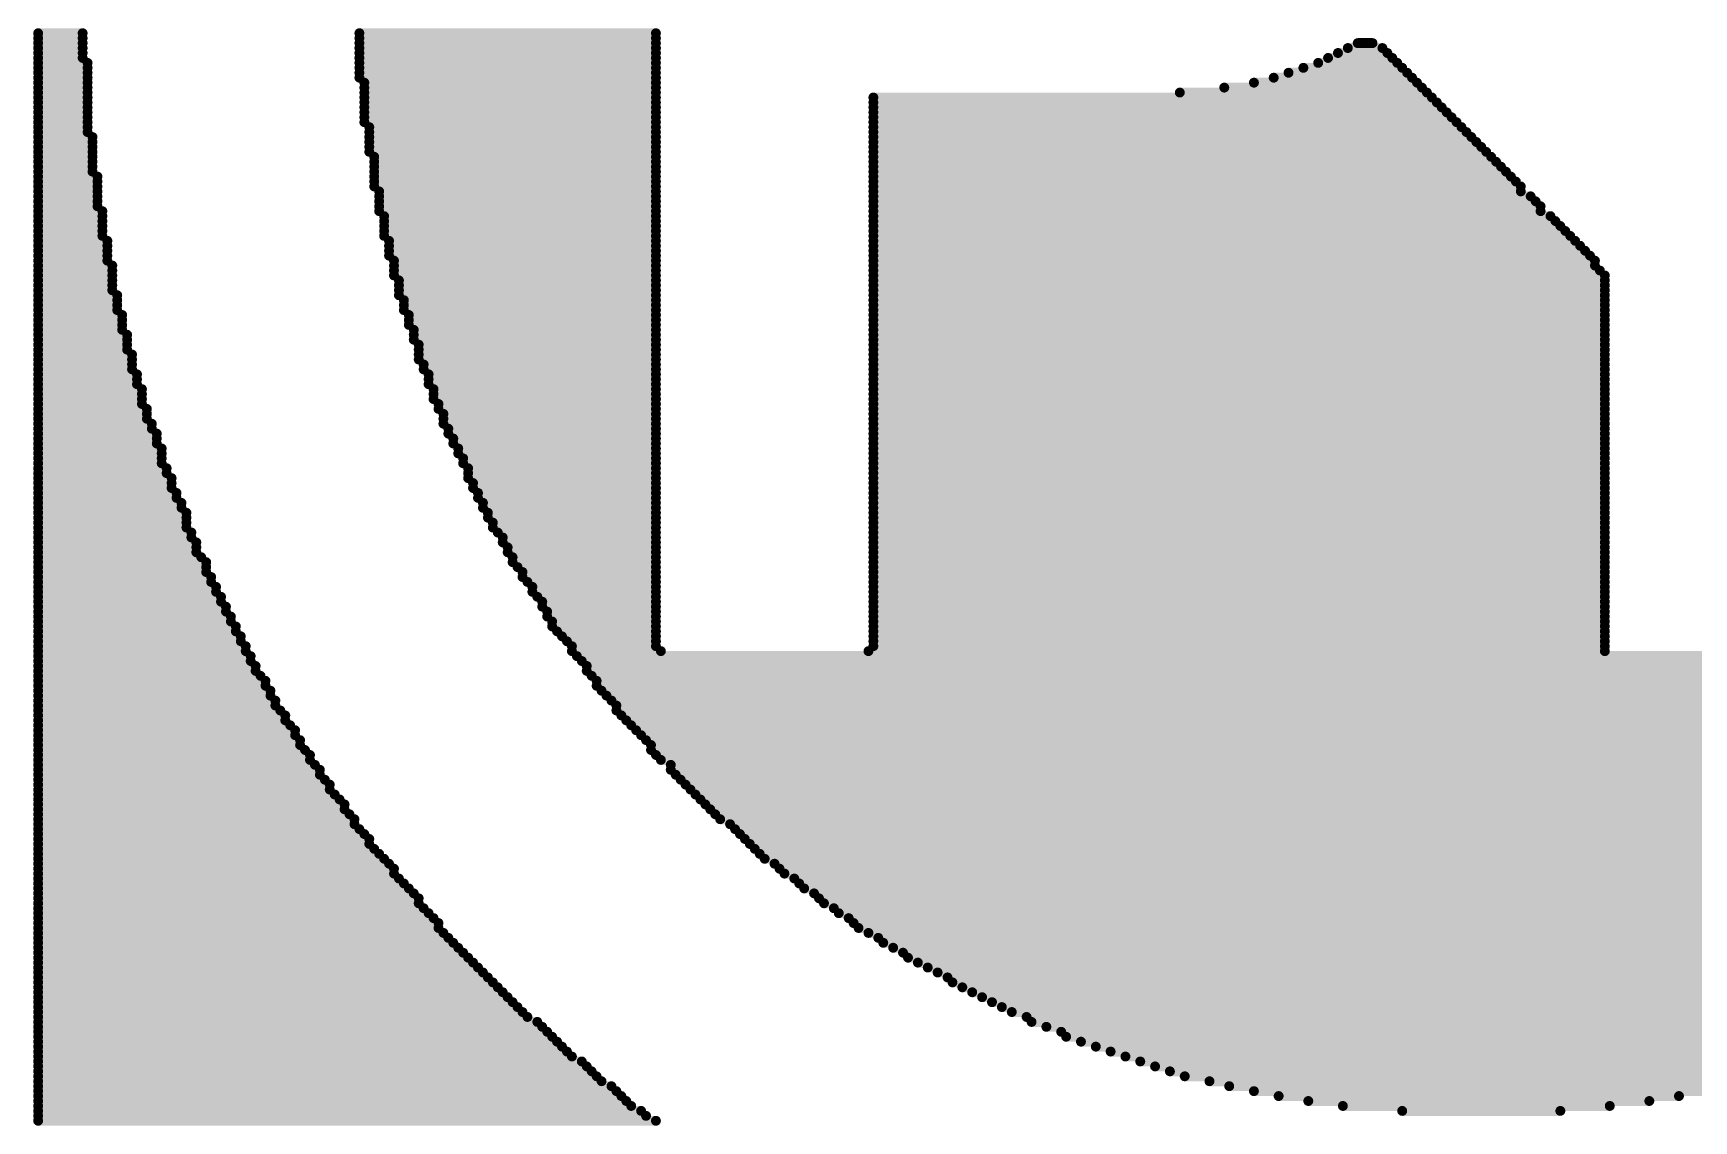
# Model space of a CAD drawing. Extents: x -14.2 to 19.9, y -5.2 to 16.9.
# Drawn here: x 3.4099 to 3.7056, y 14.4946 to 14.6882 of the extents above; entities that cross this region are included whole.
import ezdxf

# ---------------------------------------------------------------- set-up
doc = ezdxf.new("R2010")
doc.units = 0
doc.layers.get('0').update_dxf_attribs({"linetype": 'CONTINUOUS'})
doc.layers.add('FAB', color=2, linetype='CONTINUOUS')

# ---------------------------------------------------------------- blocks, each defined once
blk = doc.blocks.new('ROUND_175')
at = {"const_width": 0.00088}
blk.add_lwpolyline([(-0.00044, 0, 1), (0.00044, 0, 1)], format="xyb", close=True, dxfattribs=at)

msp = doc.modelspace()

# ---------------------------------------------------------------- linework, layer by layer
at = {"layer": 'FAB', "const_width": 0.00176}
for points in [[(3.41082, 14.68817), (3.41874, 14.68817)], [(3.41082, 14.68729), (3.41874, 14.68729)], [(3.41082, 14.68641), (3.41874, 14.68641)], [(3.46802, 14.68817), (3.52082, 14.68817)], [(3.46802, 14.68729), (3.52082, 14.68729)], [(3.46802, 14.68641), (3.52082, 14.68641)], [(3.64578, 14.68641), (3.64842, 14.68641)], [(3.41082, 14.68553), (3.41874, 14.68553)], [(3.41082, 14.68465), (3.41874, 14.68465)], [(3.41082, 14.68377), (3.41874, 14.68377)], [(3.41082, 14.68289), (3.41962, 14.68289)], [(3.46802, 14.68553), (3.52082, 14.68553)], [(3.46802, 14.68465), (3.52082, 14.68465)], [(3.46802, 14.68377), (3.52082, 14.68377)], [(3.46802, 14.68289), (3.52082, 14.68289)], [(3.63874, 14.68289), (3.65282, 14.68289)], [(3.6405, 14.68377), (3.65194, 14.68377)], [(3.64226, 14.68465), (3.65106, 14.68465)], [(3.64402, 14.68553), (3.65018, 14.68553)], [(3.41082, 14.68201), (3.41962, 14.68201)], [(3.41082, 14.68113), (3.41962, 14.68113)], [(3.41082, 14.68025), (3.41962, 14.68025)], [(3.46802, 14.68201), (3.52082, 14.68201)], [(3.46802, 14.68113), (3.52082, 14.68113)], [(3.46802, 14.68025), (3.52082, 14.68025)], [(3.63082, 14.68025), (3.65546, 14.68025)], [(3.63346, 14.68113), (3.65458, 14.68113)], [(3.6361, 14.68201), (3.6537, 14.68201)], [(3.41082, 14.67937), (3.41962, 14.67937)], [(3.41082, 14.67849), (3.41962, 14.67849)], [(3.41082, 14.67761), (3.41962, 14.67761)], [(3.41082, 14.67673), (3.41962, 14.67673)], [(3.4689, 14.67937), (3.52082, 14.67937)], [(3.4689, 14.67849), (3.52082, 14.67849)], [(3.4689, 14.67761), (3.52082, 14.67761)], [(3.4689, 14.67673), (3.52082, 14.67673)], [(3.55954, 14.67673), (3.65898, 14.67673)], [(3.6141, 14.67761), (3.6581, 14.67761)], [(3.62202, 14.67849), (3.65722, 14.67849)], [(3.6273, 14.67937), (3.65634, 14.67937)], [(3.41082, 14.67585), (3.41962, 14.67585)], [(3.41082, 14.67497), (3.41962, 14.67497)], [(3.41082, 14.67409), (3.41962, 14.67409)], [(3.4689, 14.67585), (3.52082, 14.67585)], [(3.4689, 14.67497), (3.52082, 14.67497)], [(3.4689, 14.67409), (3.52082, 14.67409)], [(3.55954, 14.67585), (3.65986, 14.67585)], [(3.55954, 14.67497), (3.66074, 14.67497)], [(3.55954, 14.67409), (3.66162, 14.67409)], [(3.41082, 14.67321), (3.41962, 14.67321)], [(3.41082, 14.67233), (3.41962, 14.67233)], [(3.41082, 14.67145), (3.41962, 14.67145)], [(3.4689, 14.67321), (3.52082, 14.67321)], [(3.4689, 14.67233), (3.52082, 14.67233)], [(3.46978, 14.67145), (3.52082, 14.67145)], [(3.55954, 14.67321), (3.6625, 14.67321)], [(3.55954, 14.67233), (3.66338, 14.67233)], [(3.55954, 14.67145), (3.66426, 14.67145)], [(3.41082, 14.67057), (3.41962, 14.67057)], [(3.41082, 14.66969), (3.4205, 14.66969)], [(3.41082, 14.66881), (3.4205, 14.66881)], [(3.41082, 14.66793), (3.4205, 14.66793)], [(3.46978, 14.67057), (3.52082, 14.67057)], [(3.46978, 14.66969), (3.52082, 14.66969)], [(3.46978, 14.66881), (3.52082, 14.66881)], [(3.46978, 14.66793), (3.52082, 14.66793)], [(3.55954, 14.67057), (3.66514, 14.67057)], [(3.55954, 14.66969), (3.66602, 14.66969)], [(3.55954, 14.66881), (3.6669, 14.66881)], [(3.55954, 14.66793), (3.66778, 14.66793)], [(3.41082, 14.66705), (3.4205, 14.66705)], [(3.41082, 14.66617), (3.4205, 14.66617)], [(3.41082, 14.66529), (3.4205, 14.66529)], [(3.46978, 14.66705), (3.52082, 14.66705)], [(3.47066, 14.66617), (3.52082, 14.66617)], [(3.47066, 14.66529), (3.52082, 14.66529)], [(3.55954, 14.66705), (3.66866, 14.66705)], [(3.55954, 14.66617), (3.66954, 14.66617)], [(3.55954, 14.66529), (3.67042, 14.66529)], [(3.41082, 14.66441), (3.4205, 14.66441)], [(3.41082, 14.66353), (3.4205, 14.66353)], [(3.41082, 14.66265), (3.42138, 14.66265)], [(3.47066, 14.66441), (3.52082, 14.66441)], [(3.47066, 14.66353), (3.52082, 14.66353)], [(3.47066, 14.66265), (3.52082, 14.66265)], [(3.55954, 14.66441), (3.6713, 14.66441)], [(3.55954, 14.66353), (3.67218, 14.66353)], [(3.55954, 14.66265), (3.67306, 14.66265)], [(3.41082, 14.66177), (3.42138, 14.66177)], [(3.41082, 14.66089), (3.42138, 14.66089)], [(3.41082, 14.66001), (3.42138, 14.66001)], [(3.41082, 14.65913), (3.42138, 14.65913)], [(3.47066, 14.66177), (3.52082, 14.66177)], [(3.47066, 14.66089), (3.52082, 14.66089)], [(3.47154, 14.66001), (3.52082, 14.66001)], [(3.47154, 14.65913), (3.52082, 14.65913)], [(3.55954, 14.66177), (3.67394, 14.66177)], [(3.55954, 14.66089), (3.67482, 14.66089)], [(3.55954, 14.66001), (3.67482, 14.66001)], [(3.55954, 14.65913), (3.67658, 14.65913)], [(3.41082, 14.65825), (3.42138, 14.65825)], [(3.41082, 14.65737), (3.42138, 14.65737)], [(3.41082, 14.65649), (3.42226, 14.65649)], [(3.47154, 14.65825), (3.52082, 14.65825)], [(3.47154, 14.65737), (3.52082, 14.65737)], [(3.47154, 14.65649), (3.52082, 14.65649)], [(3.55954, 14.65825), (3.67746, 14.65825)], [(3.55954, 14.65737), (3.67834, 14.65737)], [(3.55954, 14.65649), (3.67834, 14.65649)], [(3.41082, 14.65561), (3.42226, 14.65561)], [(3.41082, 14.65473), (3.42226, 14.65473)], [(3.41082, 14.65385), (3.42226, 14.65385)], [(3.47242, 14.65561), (3.52082, 14.65561)], [(3.47242, 14.65473), (3.52082, 14.65473)], [(3.47242, 14.65385), (3.52082, 14.65385)], [(3.55954, 14.65561), (3.6801, 14.65561)], [(3.55954, 14.65473), (3.68098, 14.65473)], [(3.55954, 14.65385), (3.68186, 14.65385)], [(3.41082, 14.65297), (3.42226, 14.65297)], [(3.41082, 14.65209), (3.42226, 14.65209)], [(3.41082, 14.65121), (3.42314, 14.65121)], [(3.41082, 14.65033), (3.42314, 14.65033)], [(3.47242, 14.65297), (3.52082, 14.65297)], [(3.47242, 14.65209), (3.52082, 14.65209)], [(3.4733, 14.65121), (3.52082, 14.65121)], [(3.4733, 14.65033), (3.52082, 14.65033)], [(3.55954, 14.65297), (3.68274, 14.65297)], [(3.55954, 14.65209), (3.68362, 14.65209)], [(3.55954, 14.65121), (3.6845, 14.65121)], [(3.55954, 14.65033), (3.68538, 14.65033)], [(3.41082, 14.64945), (3.42314, 14.64945)], [(3.41082, 14.64857), (3.42314, 14.64857)], [(3.41082, 14.64769), (3.42314, 14.64769)], [(3.4733, 14.64945), (3.52082, 14.64945)], [(3.4733, 14.64857), (3.52082, 14.64857)], [(3.47418, 14.64769), (3.52082, 14.64769)], [(3.55954, 14.64945), (3.68626, 14.64945)], [(3.55954, 14.64857), (3.68714, 14.64857)], [(3.55954, 14.64769), (3.68802, 14.64769)], [(3.41082, 14.64681), (3.42402, 14.64681)], [(3.41082, 14.64593), (3.42402, 14.64593)], [(3.41082, 14.64505), (3.42402, 14.64505)], [(3.41082, 14.64417), (3.42402, 14.64417)], [(3.47418, 14.64681), (3.52082, 14.64681)], [(3.47418, 14.64593), (3.52082, 14.64593)], [(3.47418, 14.64505), (3.52082, 14.64505)], [(3.47506, 14.64417), (3.52082, 14.64417)], [(3.55954, 14.64681), (3.68802, 14.64681)], [(3.55954, 14.64593), (3.6889, 14.64593)], [(3.55954, 14.64505), (3.68978, 14.64505)], [(3.55954, 14.64417), (3.68978, 14.64417)], [(3.41082, 14.64329), (3.42402, 14.64329)], [(3.41082, 14.64241), (3.42402, 14.64241)], [(3.41082, 14.64153), (3.4249, 14.64153)], [(3.47506, 14.64329), (3.52082, 14.64329)], [(3.47506, 14.64241), (3.52082, 14.64241)], [(3.47506, 14.64153), (3.52082, 14.64153)], [(3.55954, 14.64329), (3.68978, 14.64329)], [(3.55954, 14.64241), (3.68978, 14.64241)], [(3.55954, 14.64153), (3.68978, 14.64153)], [(3.41082, 14.64065), (3.4249, 14.64065)], [(3.41082, 14.63977), (3.4249, 14.63977)], [(3.41082, 14.63889), (3.4249, 14.63889)], [(3.47594, 14.64065), (3.52082, 14.64065)], [(3.47594, 14.63977), (3.52082, 14.63977)], [(3.47594, 14.63889), (3.52082, 14.63889)], [(3.55954, 14.64065), (3.68978, 14.64065)], [(3.55954, 14.63977), (3.68978, 14.63977)], [(3.55954, 14.63889), (3.68978, 14.63889)], [(3.41082, 14.63801), (3.42578, 14.63801)], [(3.41082, 14.63713), (3.42578, 14.63713)], [(3.41082, 14.63625), (3.42578, 14.63625)], [(3.41082, 14.63537), (3.42578, 14.63537)], [(3.47682, 14.63801), (3.52082, 14.63801)], [(3.47682, 14.63713), (3.52082, 14.63713)], [(3.47682, 14.63625), (3.52082, 14.63625)], [(3.4777, 14.63537), (3.52082, 14.63537)], [(3.55954, 14.63801), (3.68978, 14.63801)], [(3.55954, 14.63713), (3.68978, 14.63713)], [(3.55954, 14.63625), (3.68978, 14.63625)], [(3.55954, 14.63537), (3.68978, 14.63537)], [(3.41082, 14.63449), (3.42666, 14.63449)], [(3.41082, 14.63361), (3.42666, 14.63361)], [(3.41082, 14.63273), (3.42666, 14.63273)], [(3.4777, 14.63449), (3.52082, 14.63449)], [(3.4777, 14.63361), (3.52082, 14.63361)], [(3.47858, 14.63273), (3.52082, 14.63273)], [(3.55954, 14.63449), (3.68978, 14.63449)], [(3.55954, 14.63361), (3.68978, 14.63361)], [(3.55954, 14.63273), (3.68978, 14.63273)], [(3.41082, 14.63185), (3.42666, 14.63185)], [(3.41082, 14.63097), (3.42754, 14.63097)], [(3.41082, 14.63009), (3.42754, 14.63009)], [(3.47858, 14.63185), (3.52082, 14.63185)], [(3.47858, 14.63097), (3.52082, 14.63097)], [(3.47858, 14.63009), (3.52082, 14.63009)], [(3.55954, 14.63185), (3.68978, 14.63185)], [(3.55954, 14.63097), (3.68978, 14.63097)], [(3.55954, 14.63009), (3.68978, 14.63009)], [(3.41082, 14.62921), (3.42754, 14.62921)], [(3.41082, 14.62833), (3.42754, 14.62833)], [(3.41082, 14.62745), (3.42842, 14.62745)], [(3.41082, 14.62657), (3.42842, 14.62657)], [(3.47946, 14.62921), (3.52082, 14.62921)], [(3.47946, 14.62833), (3.52082, 14.62833)], [(3.48034, 14.62745), (3.52082, 14.62745)], [(3.48034, 14.62657), (3.52082, 14.62657)], [(3.55954, 14.62921), (3.68978, 14.62921)], [(3.55954, 14.62833), (3.68978, 14.62833)], [(3.55954, 14.62745), (3.68978, 14.62745)], [(3.55954, 14.62657), (3.68978, 14.62657)], [(3.41082, 14.62569), (3.42842, 14.62569)], [(3.41082, 14.62481), (3.4293, 14.62481)], [(3.41082, 14.62393), (3.4293, 14.62393)], [(3.48034, 14.62569), (3.52082, 14.62569)], [(3.48122, 14.62481), (3.52082, 14.62481)], [(3.48122, 14.62393), (3.52082, 14.62393)], [(3.55954, 14.62569), (3.68978, 14.62569)], [(3.55954, 14.62481), (3.68978, 14.62481)], [(3.55954, 14.62393), (3.68978, 14.62393)], [(3.41082, 14.62305), (3.4293, 14.62305)], [(3.41082, 14.62217), (3.4293, 14.62217)], [(3.41082, 14.62129), (3.43018, 14.62129)], [(3.48122, 14.62305), (3.52082, 14.62305)], [(3.4821, 14.62217), (3.52082, 14.62217)], [(3.4821, 14.62129), (3.52082, 14.62129)], [(3.55954, 14.62305), (3.68978, 14.62305)], [(3.55954, 14.62217), (3.68978, 14.62217)], [(3.55954, 14.62129), (3.68978, 14.62129)], [(3.41082, 14.62041), (3.43018, 14.62041)], [(3.41082, 14.61953), (3.43018, 14.61953)], [(3.41082, 14.61865), (3.43106, 14.61865)], [(3.41082, 14.61777), (3.43106, 14.61777)], [(3.48298, 14.62041), (3.52082, 14.62041)], [(3.48298, 14.61953), (3.52082, 14.61953)], [(3.48298, 14.61865), (3.52082, 14.61865)], [(3.48386, 14.61777), (3.52082, 14.61777)], [(3.55954, 14.62041), (3.68978, 14.62041)], [(3.55954, 14.61953), (3.68978, 14.61953)], [(3.55954, 14.61865), (3.68978, 14.61865)], [(3.55954, 14.61777), (3.68978, 14.61777)], [(3.41082, 14.61689), (3.43194, 14.61689)], [(3.41082, 14.61601), (3.43194, 14.61601)], [(3.41082, 14.61513), (3.43194, 14.61513)], [(3.48386, 14.61689), (3.52082, 14.61689)], [(3.48474, 14.61601), (3.52082, 14.61601)], [(3.48474, 14.61513), (3.52082, 14.61513)], [(3.55954, 14.61689), (3.68978, 14.61689)], [(3.55954, 14.61601), (3.68978, 14.61601)], [(3.55954, 14.61513), (3.68978, 14.61513)], [(3.41082, 14.61425), (3.43282, 14.61425)], [(3.41082, 14.61337), (3.43282, 14.61337)], [(3.41082, 14.61249), (3.43282, 14.61249)], [(3.48562, 14.61425), (3.52082, 14.61425)], [(3.48562, 14.61337), (3.52082, 14.61337)], [(3.4865, 14.61249), (3.52082, 14.61249)], [(3.55954, 14.61425), (3.68978, 14.61425)], [(3.55954, 14.61337), (3.68978, 14.61337)], [(3.55954, 14.61249), (3.68978, 14.61249)], [(3.41082, 14.61161), (3.43282, 14.61161)], [(3.41082, 14.61073), (3.4337, 14.61073)], [(3.41082, 14.60985), (3.4337, 14.60985)], [(3.41082, 14.60897), (3.43458, 14.60897)], [(3.4865, 14.61161), (3.52082, 14.61161)], [(3.48738, 14.61073), (3.52082, 14.61073)], [(3.48738, 14.60985), (3.52082, 14.60985)], [(3.48738, 14.60897), (3.52082, 14.60897)], [(3.55954, 14.61161), (3.68978, 14.61161)], [(3.55954, 14.61073), (3.68978, 14.61073)], [(3.55954, 14.60985), (3.68978, 14.60985)], [(3.55954, 14.60897), (3.68978, 14.60897)], [(3.41082, 14.60809), (3.43458, 14.60809)], [(3.41082, 14.60721), (3.43458, 14.60721)], [(3.41082, 14.60633), (3.43546, 14.60633)], [(3.48826, 14.60809), (3.52082, 14.60809)], [(3.48826, 14.60721), (3.52082, 14.60721)], [(3.48914, 14.60633), (3.52082, 14.60633)], [(3.55954, 14.60809), (3.68978, 14.60809)], [(3.55954, 14.60721), (3.68978, 14.60721)], [(3.55954, 14.60633), (3.68978, 14.60633)], [(3.41082, 14.60545), (3.43546, 14.60545)], [(3.41082, 14.60457), (3.43634, 14.60457)], [(3.41082, 14.60369), (3.43634, 14.60369)], [(3.41082, 14.60281), (3.43722, 14.60281)], [(3.48914, 14.60545), (3.52082, 14.60545)], [(3.49002, 14.60457), (3.52082, 14.60457)], [(3.49002, 14.60369), (3.52082, 14.60369)], [(3.4909, 14.60281), (3.52082, 14.60281)], [(3.55954, 14.60545), (3.68978, 14.60545)], [(3.55954, 14.60457), (3.68978, 14.60457)], [(3.55954, 14.60369), (3.68978, 14.60369)], [(3.55954, 14.60281), (3.68978, 14.60281)], [(3.41082, 14.60193), (3.43722, 14.60193)], [(3.41082, 14.60105), (3.43722, 14.60105)], [(3.41082, 14.60017), (3.43722, 14.60017)], [(3.4909, 14.60193), (3.52082, 14.60193)], [(3.49178, 14.60105), (3.52082, 14.60105)], [(3.49178, 14.60017), (3.52082, 14.60017)], [(3.55954, 14.60193), (3.68978, 14.60193)], [(3.55954, 14.60105), (3.68978, 14.60105)], [(3.55954, 14.60017), (3.68978, 14.60017)], [(3.41082, 14.59929), (3.4381, 14.59929)], [(3.41082, 14.59841), (3.4381, 14.59841)], [(3.41082, 14.59753), (3.43898, 14.59753)], [(3.49266, 14.59929), (3.52082, 14.59929)], [(3.49354, 14.59841), (3.52082, 14.59841)], [(3.49354, 14.59753), (3.52082, 14.59753)], [(3.55954, 14.59929), (3.68978, 14.59929)], [(3.55954, 14.59841), (3.68978, 14.59841)], [(3.55954, 14.59753), (3.68978, 14.59753)], [(3.41082, 14.59665), (3.43898, 14.59665)], [(3.41082, 14.59577), (3.43898, 14.59577)], [(3.41082, 14.59489), (3.43986, 14.59489)], [(3.41082, 14.59401), (3.44074, 14.59401)], [(3.49442, 14.59665), (3.52082, 14.59665)], [(3.49442, 14.59577), (3.52082, 14.59577)], [(3.4953, 14.59489), (3.52082, 14.59489)], [(3.4953, 14.59401), (3.52082, 14.59401)], [(3.55954, 14.59665), (3.68978, 14.59665)], [(3.55954, 14.59577), (3.68978, 14.59577)], [(3.55954, 14.59489), (3.68978, 14.59489)], [(3.55954, 14.59401), (3.68978, 14.59401)], [(3.41082, 14.59313), (3.44074, 14.59313)], [(3.41082, 14.59225), (3.44074, 14.59225)], [(3.41082, 14.59137), (3.44162, 14.59137)], [(3.49618, 14.59313), (3.52082, 14.59313)], [(3.49706, 14.59225), (3.52082, 14.59225)], [(3.49706, 14.59137), (3.52082, 14.59137)], [(3.55954, 14.59313), (3.68978, 14.59313)], [(3.55954, 14.59225), (3.68978, 14.59225)], [(3.55954, 14.59137), (3.68978, 14.59137)], [(3.41082, 14.59049), (3.44162, 14.59049)], [(3.41082, 14.58961), (3.4425, 14.58961)], [(3.41082, 14.58873), (3.4425, 14.58873)], [(3.49794, 14.59049), (3.52082, 14.59049)], [(3.49882, 14.58961), (3.52082, 14.58961)], [(3.49882, 14.58873), (3.52082, 14.58873)], [(3.55954, 14.59049), (3.68978, 14.59049)], [(3.55954, 14.58961), (3.68978, 14.58961)], [(3.55954, 14.58873), (3.68978, 14.58873)], [(3.41082, 14.58785), (3.44338, 14.58785)], [(3.41082, 14.58697), (3.44338, 14.58697)], [(3.41082, 14.58609), (3.44426, 14.58609)], [(3.41082, 14.58521), (3.44426, 14.58521)], [(3.4997, 14.58785), (3.52082, 14.58785)], [(3.50058, 14.58697), (3.52082, 14.58697)], [(3.50058, 14.58609), (3.52082, 14.58609)], [(3.50146, 14.58521), (3.52082, 14.58521)], [(3.55954, 14.58785), (3.68978, 14.58785)], [(3.55954, 14.58697), (3.68978, 14.58697)], [(3.55954, 14.58609), (3.68978, 14.58609)], [(3.55954, 14.58521), (3.68978, 14.58521)], [(3.41082, 14.58433), (3.44514, 14.58433)], [(3.41082, 14.58345), (3.44514, 14.58345)], [(3.41082, 14.58257), (3.44602, 14.58257)], [(3.50146, 14.58433), (3.52082, 14.58433)], [(3.50234, 14.58345), (3.52082, 14.58345)], [(3.50234, 14.58257), (3.52082, 14.58257)], [(3.55954, 14.58433), (3.68978, 14.58433)], [(3.55954, 14.58345), (3.68978, 14.58345)], [(3.55954, 14.58257), (3.68978, 14.58257)], [(3.41082, 14.58169), (3.44602, 14.58169)], [(3.41082, 14.58081), (3.4469, 14.58081)], [(3.41082, 14.57993), (3.4469, 14.57993)], [(3.50322, 14.58169), (3.52082, 14.58169)], [(3.5041, 14.58081), (3.52082, 14.58081)], [(3.50498, 14.57993), (3.52082, 14.57993)], [(3.55954, 14.58169), (3.68978, 14.58169)], [(3.55954, 14.58081), (3.68978, 14.58081)], [(3.55954, 14.57993), (3.68978, 14.57993)], [(3.41082, 14.57905), (3.44778, 14.57905)], [(3.41082, 14.57817), (3.44778, 14.57817)], [(3.41082, 14.57729), (3.44866, 14.57729)], [(3.41082, 14.57641), (3.44866, 14.57641)], [(3.50586, 14.57905), (3.52082, 14.57905)], [(3.50586, 14.57817), (3.5217, 14.57817)], [(3.50674, 14.57729), (3.74346, 14.57729)], [(3.50762, 14.57641), (3.7461, 14.57641)], [(3.55866, 14.57817), (3.68978, 14.57817)], [(3.55954, 14.57905), (3.68978, 14.57905)], [(3.41082, 14.57553), (3.44954, 14.57553)], [(3.41082, 14.57465), (3.44954, 14.57465)], [(3.41082, 14.57377), (3.45042, 14.57377)], [(3.5085, 14.57553), (3.74874, 14.57553)], [(3.5085, 14.57465), (3.75138, 14.57465)], [(3.50938, 14.57377), (3.75578, 14.57377)], [(3.41082, 14.57289), (3.4513, 14.57289)], [(3.41082, 14.57201), (3.4513, 14.57201)], [(3.41082, 14.57113), (3.45218, 14.57113)], [(3.41082, 14.57025), (3.45218, 14.57025)], [(3.51026, 14.57289), (3.76018, 14.57289)], [(3.51026, 14.57201), (3.7637, 14.57201)], [(3.51114, 14.57113), (3.76458, 14.57113)], [(3.51202, 14.57025), (3.76546, 14.57025)], [(3.41082, 14.56937), (3.45306, 14.56937)], [(3.41082, 14.56849), (3.45306, 14.56849)], [(3.41082, 14.56761), (3.45394, 14.56761)], [(3.5129, 14.56937), (3.76634, 14.56937)], [(3.51378, 14.56849), (3.76722, 14.56849)], [(3.51378, 14.56761), (3.7681, 14.56761)], [(3.41082, 14.56673), (3.45482, 14.56673)], [(3.41082, 14.56585), (3.45482, 14.56585)], [(3.41082, 14.56497), (3.4557, 14.56497)], [(3.51466, 14.56673), (3.76898, 14.56673)], [(3.51554, 14.56585), (3.76986, 14.56585)], [(3.51642, 14.56497), (3.76986, 14.56497)], [(3.41082, 14.56409), (3.45658, 14.56409)], [(3.41082, 14.56321), (3.45658, 14.56321)], [(3.41082, 14.56233), (3.45746, 14.56233)], [(3.41082, 14.56145), (3.45746, 14.56145)], [(3.5173, 14.56409), (3.77074, 14.56409)], [(3.51818, 14.56321), (3.7725, 14.56321)], [(3.51906, 14.56233), (3.77338, 14.56233)], [(3.51994, 14.56145), (3.77426, 14.56145)], [(3.41082, 14.56057), (3.45834, 14.56057)], [(3.41082, 14.55969), (3.45922, 14.55969)], [(3.41082, 14.55881), (3.45922, 14.55881)], [(3.51994, 14.56057), (3.77514, 14.56057)], [(3.52082, 14.55969), (3.77602, 14.55969)], [(3.5217, 14.55881), (3.7769, 14.55881)], [(3.41082, 14.55793), (3.4601, 14.55793)], [(3.41082, 14.55705), (3.46098, 14.55705)], [(3.41082, 14.55617), (3.46098, 14.55617)], [(3.52346, 14.55793), (3.77778, 14.55793)], [(3.52346, 14.55705), (3.77866, 14.55705)], [(3.52434, 14.55617), (3.77954, 14.55617)], [(3.41082, 14.55529), (3.46186, 14.55529)], [(3.41082, 14.55441), (3.46274, 14.55441)], [(3.41082, 14.55353), (3.46274, 14.55353)], [(3.41082, 14.55265), (3.46362, 14.55265)], [(3.52522, 14.55529), (3.78042, 14.55529)], [(3.5261, 14.55441), (3.7813, 14.55441)], [(3.52698, 14.55353), (3.78218, 14.55353)], [(3.52786, 14.55265), (3.78306, 14.55265)], [(3.41082, 14.55177), (3.4645, 14.55177)], [(3.41082, 14.55089), (3.46538, 14.55089)], [(3.41082, 14.55001), (3.46538, 14.55001)], [(3.52874, 14.55177), (3.78394, 14.55177)], [(3.52962, 14.55089), (3.78482, 14.55089)], [(3.5305, 14.55001), (3.7857, 14.55001)], [(3.41082, 14.54913), (3.46626, 14.54913)], [(3.41082, 14.54825), (3.46714, 14.54825)], [(3.41082, 14.54737), (3.46714, 14.54737)], [(3.53138, 14.54913), (3.78658, 14.54913)], [(3.53226, 14.54825), (3.78746, 14.54825)], [(3.53402, 14.54737), (3.78834, 14.54737)], [(3.41082, 14.54649), (3.46802, 14.54649)], [(3.41082, 14.54561), (3.4689, 14.54561)], [(3.41082, 14.54473), (3.46978, 14.54473)], [(3.41082, 14.54385), (3.46978, 14.54385)], [(3.5349, 14.54649), (3.78922, 14.54649)], [(3.53578, 14.54561), (3.7901, 14.54561)], [(3.53666, 14.54473), (3.79098, 14.54473)], [(3.53754, 14.54385), (3.79098, 14.54385)], [(3.41082, 14.54297), (3.47066, 14.54297)], [(3.41082, 14.54209), (3.47154, 14.54209)], [(3.41082, 14.54121), (3.47242, 14.54121)], [(3.53842, 14.54297), (3.79274, 14.54297)], [(3.5393, 14.54209), (3.79362, 14.54209)], [(3.54018, 14.54121), (3.79362, 14.54121)], [(3.41082, 14.54033), (3.4733, 14.54033)], [(3.41082, 14.53945), (3.47418, 14.53945)], [(3.41082, 14.53857), (3.47418, 14.53857)], [(3.54194, 14.54033), (3.79362, 14.54033)], [(3.54282, 14.53945), (3.79186, 14.53945)], [(3.5437, 14.53857), (3.79098, 14.53857)], [(3.41082, 14.53769), (3.47506, 14.53769)], [(3.41082, 14.53681), (3.47594, 14.53681)], [(3.41082, 14.53593), (3.47682, 14.53593)], [(3.41082, 14.53505), (3.4777, 14.53505)], [(3.54546, 14.53769), (3.7901, 14.53769)], [(3.54634, 14.53681), (3.78834, 14.53681)], [(3.54722, 14.53593), (3.78746, 14.53593)], [(3.54898, 14.53505), (3.78658, 14.53505)], [(3.41082, 14.53417), (3.47858, 14.53417)], [(3.41082, 14.53329), (3.47858, 14.53329)], [(3.41082, 14.53241), (3.47946, 14.53241)], [(3.54986, 14.53417), (3.7857, 14.53417)], [(3.55074, 14.53329), (3.78394, 14.53329)], [(3.5525, 14.53241), (3.78306, 14.53241)], [(3.41082, 14.53153), (3.48034, 14.53153)], [(3.41082, 14.53065), (3.48122, 14.53065)], [(3.41082, 14.52977), (3.4821, 14.52977)], [(3.41082, 14.52889), (3.4821, 14.52889)], [(3.55338, 14.53153), (3.7813, 14.53153)], [(3.55514, 14.53065), (3.78042, 14.53065)], [(3.55602, 14.52977), (3.77866, 14.52977)], [(3.5569, 14.52889), (3.77778, 14.52889)], [(3.41082, 14.52801), (3.48298, 14.52801)], [(3.41082, 14.52713), (3.48386, 14.52713)], [(3.41082, 14.52625), (3.48474, 14.52625)], [(3.55866, 14.52801), (3.77602, 14.52801)], [(3.56042, 14.52713), (3.77514, 14.52713)], [(3.5613, 14.52625), (3.77338, 14.52625)], [(3.41082, 14.52537), (3.48562, 14.52537)], [(3.41082, 14.52449), (3.4865, 14.52449)], [(3.41082, 14.52361), (3.48738, 14.52361)], [(3.56306, 14.52537), (3.7725, 14.52537)], [(3.56482, 14.52449), (3.77074, 14.52449)], [(3.5657, 14.52361), (3.76898, 14.52361)], [(3.41082, 14.52273), (3.48826, 14.52273)], [(3.41082, 14.52185), (3.48914, 14.52185)], [(3.41082, 14.52097), (3.49002, 14.52097)], [(3.41082, 14.52009), (3.4909, 14.52009)], [(3.56746, 14.52273), (3.76722, 14.52273)], [(3.56922, 14.52185), (3.76634, 14.52185)], [(3.57098, 14.52097), (3.76458, 14.52097)], [(3.57274, 14.52009), (3.76282, 14.52009)], [(3.41082, 14.51921), (3.49178, 14.51921)], [(3.41082, 14.51833), (3.49266, 14.51833)], [(3.41082, 14.51745), (3.49354, 14.51745)], [(3.57362, 14.51921), (3.76106, 14.51921)], [(3.57538, 14.51833), (3.7593, 14.51833)], [(3.57714, 14.51745), (3.75754, 14.51745)], [(3.41082, 14.51657), (3.49442, 14.51657)], [(3.41082, 14.51569), (3.4953, 14.51569)], [(3.41082, 14.51481), (3.49618, 14.51481)], [(3.5789, 14.51657), (3.75666, 14.51657)], [(3.58066, 14.51569), (3.75402, 14.51569)], [(3.58242, 14.51481), (3.75226, 14.51481)], [(3.41082, 14.51393), (3.49706, 14.51393)], [(3.41082, 14.51305), (3.49794, 14.51305)], [(3.41082, 14.51217), (3.4997, 14.51217)], [(3.41082, 14.51129), (3.50058, 14.51129)], [(3.58418, 14.51393), (3.7505, 14.51393)], [(3.58682, 14.51305), (3.74874, 14.51305)], [(3.5877, 14.51217), (3.74698, 14.51217)], [(3.59034, 14.51129), (3.74434, 14.51129)], [(3.41082, 14.51041), (3.50146, 14.51041)], [(3.41082, 14.50953), (3.50234, 14.50953)], [(3.41082, 14.50865), (3.50322, 14.50865)], [(3.59298, 14.51041), (3.74258, 14.51041)], [(3.59386, 14.50953), (3.74082, 14.50953)], [(3.5965, 14.50865), (3.73818, 14.50865)], [(3.41082, 14.50777), (3.5041, 14.50777)], [(3.41082, 14.50689), (3.50498, 14.50689)], [(3.41082, 14.50601), (3.50586, 14.50601)], [(3.59914, 14.50777), (3.73642, 14.50777)], [(3.60178, 14.50689), (3.73378, 14.50689)], [(3.60442, 14.50601), (3.73114, 14.50601)], [(3.41082, 14.50513), (3.50762, 14.50513)], [(3.41082, 14.50425), (3.5085, 14.50425)], [(3.41082, 14.50337), (3.50938, 14.50337)], [(3.41082, 14.50249), (3.51026, 14.50249)], [(3.60706, 14.50513), (3.7285, 14.50513)], [(3.6097, 14.50425), (3.72586, 14.50425)], [(3.61234, 14.50337), (3.72234, 14.50337)], [(3.61498, 14.50249), (3.7197, 14.50249)], [(3.41082, 14.50161), (3.51114, 14.50161)], [(3.41082, 14.50073), (3.5129, 14.50073)], [(3.41082, 14.49985), (3.51378, 14.49985)], [(3.61938, 14.50161), (3.71618, 14.50161)], [(3.6229, 14.50073), (3.71178, 14.50073)], [(3.6273, 14.49985), (3.70914, 14.49985)], [(3.41082, 14.49897), (3.51466, 14.49897)], [(3.41082, 14.49809), (3.51554, 14.49809)], [(3.41082, 14.49721), (3.51642, 14.49721)], [(3.41082, 14.49633), (3.51818, 14.49633)], [(3.6317, 14.49897), (3.70298, 14.49897)], [(3.63698, 14.49809), (3.6977, 14.49809)], [(3.64314, 14.49721), (3.69066, 14.49721)], [(3.6537, 14.49633), (3.68186, 14.49633)], [(3.41082, 14.49545), (3.51906, 14.49545)], [(3.41082, 14.49457), (3.52082, 14.49457)]]:
    msp.add_lwpolyline(points, dxfattribs=at)

# ---------------------------------------------------------------- block references
at = {"layer": 'FAB'}
for p in [(3.41082, 14.68817), (3.41082, 14.68729), (3.41082, 14.68641), (3.41874, 14.68817), (3.41874, 14.68729), (3.41874, 14.68641), (3.46802, 14.68817), (3.46802, 14.68729), (3.46802, 14.68641), (3.52082, 14.68817), (3.52082, 14.68729), (3.52082, 14.68641), (3.64578, 14.68641), (3.64842, 14.68641), (3.41082, 14.68553), (3.41082, 14.68465), (3.41082, 14.68377), (3.41082, 14.68289), (3.41874, 14.68553), (3.41874, 14.68465), (3.41874, 14.68377), (3.41962, 14.68289), (3.46802, 14.68553), (3.46802, 14.68465), (3.46802, 14.68377), (3.46802, 14.68289), (3.52082, 14.68553), (3.52082, 14.68465), (3.52082, 14.68377), (3.52082, 14.68289), (3.63874, 14.68289), (3.6405, 14.68377), (3.64226, 14.68465), (3.64402, 14.68553), (3.65018, 14.68553), (3.65106, 14.68465), (3.65194, 14.68377), (3.65282, 14.68289), (3.41082, 14.68201), (3.41082, 14.68113), (3.41082, 14.68025), (3.41962, 14.68201), (3.41962, 14.68113), (3.41962, 14.68025), (3.46802, 14.68201), (3.46802, 14.68113), (3.46802, 14.68025), (3.52082, 14.68201), (3.52082, 14.68113), (3.52082, 14.68025), (3.63082, 14.68025), (3.63346, 14.68113), (3.6361, 14.68201), (3.6537, 14.68201), (3.65458, 14.68113), (3.65546, 14.68025), (3.41082, 14.67937), (3.41082, 14.67849), (3.41082, 14.67761), (3.41082, 14.67673), (3.41962, 14.67937), (3.41962, 14.67849), (3.41962, 14.67761), (3.41962, 14.67673), (3.4689, 14.67937), (3.4689, 14.67849), (3.4689, 14.67761), (3.4689, 14.67673), (3.52082, 14.67937), (3.52082, 14.67849), (3.52082, 14.67761), (3.52082, 14.67673), (3.55954, 14.67673), (3.6141, 14.67761), (3.62202, 14.67849), (3.6273, 14.67937), (3.65634, 14.67937), (3.65722, 14.67849), (3.6581, 14.67761), (3.65898, 14.67673), (3.41082, 14.67585), (3.41082, 14.67497), (3.41082, 14.67409), (3.41962, 14.67585), (3.41962, 14.67497), (3.41962, 14.67409), (3.4689, 14.67585), (3.4689, 14.67497), (3.4689, 14.67409), (3.52082, 14.67585), (3.52082, 14.67497), (3.52082, 14.67409), (3.55954, 14.67585), (3.55954, 14.67497), (3.55954, 14.67409), (3.65986, 14.67585), (3.66074, 14.67497), (3.66162, 14.67409), (3.41082, 14.67321), (3.41082, 14.67233), (3.41082, 14.67145), (3.41962, 14.67321), (3.41962, 14.67233), (3.41962, 14.67145), (3.4689, 14.67321), (3.4689, 14.67233), (3.46978, 14.67145), (3.52082, 14.67321), (3.52082, 14.67233), (3.52082, 14.67145), (3.55954, 14.67321), (3.55954, 14.67233), (3.55954, 14.67145), (3.6625, 14.67321), (3.66338, 14.67233), (3.66426, 14.67145), (3.41082, 14.67057), (3.41082, 14.66969), (3.41082, 14.66881), (3.41082, 14.66793), (3.41962, 14.67057), (3.4205, 14.66969), (3.4205, 14.66881), (3.4205, 14.66793), (3.46978, 14.67057), (3.46978, 14.66969), (3.46978, 14.66881), (3.46978, 14.66793), (3.52082, 14.67057), (3.52082, 14.66969), (3.52082, 14.66881), (3.52082, 14.66793), (3.55954, 14.67057), (3.55954, 14.66969), (3.55954, 14.66881), (3.55954, 14.66793), (3.66514, 14.67057), (3.66602, 14.66969), (3.6669, 14.66881), (3.66778, 14.66793), (3.41082, 14.66705), (3.41082, 14.66617), (3.41082, 14.66529), (3.4205, 14.66705), (3.4205, 14.66617), (3.4205, 14.66529), (3.46978, 14.66705), (3.47066, 14.66617), (3.47066, 14.66529), (3.52082, 14.66705), (3.52082, 14.66617), (3.52082, 14.66529), (3.55954, 14.66705), (3.55954, 14.66617), (3.55954, 14.66529), (3.66866, 14.66705), (3.66954, 14.66617), (3.67042, 14.66529), (3.41082, 14.66441), (3.41082, 14.66353), (3.41082, 14.66265), (3.4205, 14.66441), (3.4205, 14.66353), (3.42138, 14.66265), (3.47066, 14.66441), (3.47066, 14.66353), (3.47066, 14.66265), (3.52082, 14.66441), (3.52082, 14.66353), (3.52082, 14.66265), (3.55954, 14.66441), (3.55954, 14.66353), (3.55954, 14.66265), (3.6713, 14.66441), (3.67218, 14.66353), (3.67306, 14.66265), (3.41082, 14.66177), (3.41082, 14.66089), (3.41082, 14.66001), (3.41082, 14.65913), (3.42138, 14.66177), (3.42138, 14.66089), (3.42138, 14.66001), (3.42138, 14.65913), (3.47066, 14.66177), (3.47066, 14.66089), (3.47154, 14.66001), (3.47154, 14.65913), (3.52082, 14.66177), (3.52082, 14.66089), (3.52082, 14.66001), (3.52082, 14.65913), (3.55954, 14.66177), (3.55954, 14.66089), (3.55954, 14.66001), (3.55954, 14.65913), (3.67394, 14.66177), (3.67482, 14.66089), (3.67482, 14.66001), (3.67658, 14.65913), (3.41082, 14.65825), (3.41082, 14.65737), (3.41082, 14.65649), (3.42138, 14.65825), (3.42138, 14.65737), (3.42226, 14.65649), (3.47154, 14.65825), (3.47154, 14.65737), (3.47154, 14.65649), (3.52082, 14.65825), (3.52082, 14.65737), (3.52082, 14.65649), (3.55954, 14.65825), (3.55954, 14.65737), (3.55954, 14.65649), (3.67746, 14.65825), (3.67834, 14.65737), (3.67834, 14.65649), (3.41082, 14.65561), (3.41082, 14.65473), (3.41082, 14.65385), (3.42226, 14.65561), (3.42226, 14.65473), (3.42226, 14.65385), (3.47242, 14.65561), (3.47242, 14.65473), (3.47242, 14.65385), (3.52082, 14.65561), (3.52082, 14.65473), (3.52082, 14.65385), (3.55954, 14.65561), (3.55954, 14.65473), (3.55954, 14.65385), (3.6801, 14.65561), (3.68098, 14.65473), (3.68186, 14.65385), (3.41082, 14.65297), (3.41082, 14.65209), (3.41082, 14.65121), (3.41082, 14.65033), (3.42226, 14.65297), (3.42226, 14.65209), (3.42314, 14.65121), (3.42314, 14.65033), (3.47242, 14.65297), (3.47242, 14.65209), (3.4733, 14.65121), (3.4733, 14.65033), (3.52082, 14.65297), (3.52082, 14.65209), (3.52082, 14.65121), (3.52082, 14.65033), (3.55954, 14.65297), (3.55954, 14.65209), (3.55954, 14.65121), (3.55954, 14.65033), (3.68274, 14.65297), (3.68362, 14.65209), (3.6845, 14.65121), (3.68538, 14.65033), (3.41082, 14.64945), (3.41082, 14.64857), (3.41082, 14.64769), (3.42314, 14.64945), (3.42314, 14.64857), (3.42314, 14.64769), (3.4733, 14.64945), (3.4733, 14.64857), (3.47418, 14.64769), (3.52082, 14.64945), (3.52082, 14.64857), (3.52082, 14.64769), (3.55954, 14.64945), (3.55954, 14.64857), (3.55954, 14.64769), (3.68626, 14.64945), (3.68714, 14.64857), (3.68802, 14.64769), (3.41082, 14.64681), (3.41082, 14.64593), (3.41082, 14.64505), (3.41082, 14.64417), (3.42402, 14.64681), (3.42402, 14.64593), (3.42402, 14.64505), (3.42402, 14.64417), (3.47418, 14.64681), (3.47418, 14.64593), (3.47418, 14.64505), (3.47506, 14.64417), (3.52082, 14.64681), (3.52082, 14.64593), (3.52082, 14.64505), (3.52082, 14.64417), (3.55954, 14.64681), (3.55954, 14.64593), (3.55954, 14.64505), (3.55954, 14.64417), (3.68802, 14.64681), (3.6889, 14.64593), (3.68978, 14.64505), (3.68978, 14.64417), (3.41082, 14.64329), (3.41082, 14.64241), (3.41082, 14.64153), (3.42402, 14.64329), (3.42402, 14.64241), (3.4249, 14.64153), (3.47506, 14.64329), (3.47506, 14.64241), (3.47506, 14.64153), (3.52082, 14.64329), (3.52082, 14.64241), (3.52082, 14.64153), (3.55954, 14.64329), (3.55954, 14.64241), (3.55954, 14.64153), (3.68978, 14.64329), (3.68978, 14.64241), (3.68978, 14.64153), (3.41082, 14.64065), (3.41082, 14.63977), (3.41082, 14.63889), (3.4249, 14.64065), (3.4249, 14.63977), (3.4249, 14.63889), (3.47594, 14.64065), (3.47594, 14.63977), (3.47594, 14.63889), (3.52082, 14.64065), (3.52082, 14.63977), (3.52082, 14.63889), (3.55954, 14.64065), (3.55954, 14.63977), (3.55954, 14.63889), (3.68978, 14.64065), (3.68978, 14.63977), (3.68978, 14.63889), (3.41082, 14.63801), (3.41082, 14.63713), (3.41082, 14.63625), (3.41082, 14.63537), (3.42578, 14.63801), (3.42578, 14.63713), (3.42578, 14.63625), (3.42578, 14.63537), (3.47682, 14.63801), (3.47682, 14.63713), (3.47682, 14.63625), (3.4777, 14.63537), (3.52082, 14.63801), (3.52082, 14.63713), (3.52082, 14.63625), (3.52082, 14.63537), (3.55954, 14.63801), (3.55954, 14.63713), (3.55954, 14.63625), (3.55954, 14.63537), (3.68978, 14.63801), (3.68978, 14.63713), (3.68978, 14.63625), (3.68978, 14.63537), (3.41082, 14.63449), (3.41082, 14.63361), (3.41082, 14.63273), (3.42666, 14.63449), (3.42666, 14.63361), (3.42666, 14.63273), (3.4777, 14.63449), (3.4777, 14.63361), (3.47858, 14.63273), (3.52082, 14.63449), (3.52082, 14.63361), (3.52082, 14.63273), (3.55954, 14.63449), (3.55954, 14.63361), (3.55954, 14.63273), (3.68978, 14.63449), (3.68978, 14.63361), (3.68978, 14.63273), (3.41082, 14.63185), (3.41082, 14.63097), (3.41082, 14.63009), (3.42666, 14.63185), (3.42754, 14.63097), (3.42754, 14.63009), (3.47858, 14.63185), (3.47858, 14.63097), (3.47858, 14.63009), (3.52082, 14.63185), (3.52082, 14.63097), (3.52082, 14.63009), (3.55954, 14.63185), (3.55954, 14.63097), (3.55954, 14.63009), (3.68978, 14.63185), (3.68978, 14.63097), (3.68978, 14.63009), (3.41082, 14.62921), (3.41082, 14.62833), (3.41082, 14.62745), (3.41082, 14.62657), (3.42754, 14.62921), (3.42754, 14.62833), (3.42842, 14.62745), (3.42842, 14.62657), (3.47946, 14.62921), (3.47946, 14.62833), (3.48034, 14.62745), (3.48034, 14.62657), (3.52082, 14.62921), (3.52082, 14.62833), (3.52082, 14.62745), (3.52082, 14.62657), (3.55954, 14.62921), (3.55954, 14.62833), (3.55954, 14.62745), (3.55954, 14.62657), (3.68978, 14.62921), (3.68978, 14.62833), (3.68978, 14.62745), (3.68978, 14.62657), (3.41082, 14.62569), (3.41082, 14.62481), (3.41082, 14.62393), (3.42842, 14.62569), (3.4293, 14.62481), (3.4293, 14.62393), (3.48034, 14.62569), (3.48122, 14.62481), (3.48122, 14.62393), (3.52082, 14.62569), (3.52082, 14.62481), (3.52082, 14.62393), (3.55954, 14.62569), (3.55954, 14.62481), (3.55954, 14.62393), (3.68978, 14.62569), (3.68978, 14.62481), (3.68978, 14.62393), (3.41082, 14.62305), (3.41082, 14.62217), (3.41082, 14.62129), (3.4293, 14.62305), (3.4293, 14.62217), (3.43018, 14.62129), (3.48122, 14.62305), (3.4821, 14.62217), (3.4821, 14.62129), (3.52082, 14.62305), (3.52082, 14.62217), (3.52082, 14.62129), (3.55954, 14.62305), (3.55954, 14.62217), (3.55954, 14.62129), (3.68978, 14.62305), (3.68978, 14.62217), (3.68978, 14.62129), (3.41082, 14.62041), (3.41082, 14.61953), (3.41082, 14.61865), (3.41082, 14.61777), (3.43018, 14.62041), (3.43018, 14.61953), (3.43106, 14.61865), (3.43106, 14.61777), (3.48298, 14.62041), (3.48298, 14.61953), (3.48298, 14.61865), (3.48386, 14.61777), (3.52082, 14.62041), (3.52082, 14.61953), (3.52082, 14.61865), (3.52082, 14.61777), (3.55954, 14.62041), (3.55954, 14.61953), (3.55954, 14.61865), (3.55954, 14.61777), (3.68978, 14.62041), (3.68978, 14.61953), (3.68978, 14.61865), (3.68978, 14.61777), (3.41082, 14.61689), (3.41082, 14.61601), (3.41082, 14.61513), (3.43194, 14.61689), (3.43194, 14.61601), (3.43194, 14.61513), (3.48386, 14.61689), (3.48474, 14.61601), (3.48474, 14.61513), (3.52082, 14.61689), (3.52082, 14.61601), (3.52082, 14.61513), (3.55954, 14.61689), (3.55954, 14.61601), (3.55954, 14.61513), (3.68978, 14.61689), (3.68978, 14.61601), (3.68978, 14.61513), (3.41082, 14.61425), (3.41082, 14.61337), (3.41082, 14.61249), (3.43282, 14.61425), (3.43282, 14.61337), (3.43282, 14.61249), (3.48562, 14.61425), (3.48562, 14.61337), (3.4865, 14.61249), (3.52082, 14.61425), (3.52082, 14.61337), (3.52082, 14.61249), (3.55954, 14.61425), (3.55954, 14.61337), (3.55954, 14.61249), (3.68978, 14.61425), (3.68978, 14.61337), (3.68978, 14.61249), (3.41082, 14.61161), (3.41082, 14.61073), (3.41082, 14.60985), (3.41082, 14.60897), (3.43282, 14.61161), (3.4337, 14.61073), (3.4337, 14.60985), (3.43458, 14.60897), (3.4865, 14.61161), (3.48738, 14.61073), (3.48738, 14.60985), (3.48738, 14.60897), (3.52082, 14.61161), (3.52082, 14.61073), (3.52082, 14.60985), (3.52082, 14.60897), (3.55954, 14.61161), (3.55954, 14.61073), (3.55954, 14.60985), (3.55954, 14.60897), (3.68978, 14.61161), (3.68978, 14.61073), (3.68978, 14.60985), (3.68978, 14.60897), (3.41082, 14.60809), (3.41082, 14.60721), (3.41082, 14.60633), (3.43458, 14.60809), (3.43458, 14.60721), (3.43546, 14.60633), (3.48826, 14.60809), (3.48826, 14.60721), (3.48914, 14.60633), (3.52082, 14.60809), (3.52082, 14.60721), (3.52082, 14.60633), (3.55954, 14.60809), (3.55954, 14.60721), (3.55954, 14.60633), (3.68978, 14.60809), (3.68978, 14.60721), (3.68978, 14.60633), (3.41082, 14.60545), (3.41082, 14.60457), (3.41082, 14.60369), (3.41082, 14.60281), (3.43546, 14.60545), (3.43634, 14.60457), (3.43634, 14.60369), (3.43722, 14.60281), (3.48914, 14.60545), (3.49002, 14.60457), (3.49002, 14.60369), (3.4909, 14.60281), (3.52082, 14.60545), (3.52082, 14.60457), (3.52082, 14.60369), (3.52082, 14.60281), (3.55954, 14.60545), (3.55954, 14.60457), (3.55954, 14.60369), (3.55954, 14.60281), (3.68978, 14.60545), (3.68978, 14.60457), (3.68978, 14.60369), (3.68978, 14.60281), (3.41082, 14.60193), (3.41082, 14.60105), (3.41082, 14.60017), (3.43722, 14.60193), (3.43722, 14.60105), (3.43722, 14.60017), (3.4909, 14.60193), (3.49178, 14.60105), (3.49178, 14.60017), (3.52082, 14.60193), (3.52082, 14.60105), (3.52082, 14.60017), (3.55954, 14.60193), (3.55954, 14.60105), (3.55954, 14.60017), (3.68978, 14.60193), (3.68978, 14.60105), (3.68978, 14.60017), (3.41082, 14.59929), (3.41082, 14.59841), (3.41082, 14.59753), (3.4381, 14.59929), (3.4381, 14.59841), (3.43898, 14.59753), (3.49266, 14.59929), (3.49354, 14.59841), (3.49354, 14.59753), (3.52082, 14.59929), (3.52082, 14.59841), (3.52082, 14.59753), (3.55954, 14.59929), (3.55954, 14.59841), (3.55954, 14.59753), (3.68978, 14.59929), (3.68978, 14.59841), (3.68978, 14.59753), (3.41082, 14.59665), (3.41082, 14.59577), (3.41082, 14.59489), (3.41082, 14.59401), (3.43898, 14.59665), (3.43898, 14.59577), (3.43986, 14.59489), (3.44074, 14.59401), (3.49442, 14.59665), (3.49442, 14.59577), (3.4953, 14.59489), (3.4953, 14.59401), (3.52082, 14.59665), (3.52082, 14.59577), (3.52082, 14.59489), (3.52082, 14.59401), (3.55954, 14.59665), (3.55954, 14.59577), (3.55954, 14.59489), (3.55954, 14.59401), (3.68978, 14.59665), (3.68978, 14.59577), (3.68978, 14.59489), (3.68978, 14.59401), (3.41082, 14.59313), (3.41082, 14.59225), (3.41082, 14.59137), (3.44074, 14.59313), (3.44074, 14.59225), (3.44162, 14.59137), (3.49618, 14.59313), (3.49706, 14.59225), (3.49706, 14.59137), (3.52082, 14.59313), (3.52082, 14.59225), (3.52082, 14.59137), (3.55954, 14.59313), (3.55954, 14.59225), (3.55954, 14.59137), (3.68978, 14.59313), (3.68978, 14.59225), (3.68978, 14.59137), (3.41082, 14.59049), (3.41082, 14.58961), (3.41082, 14.58873), (3.44162, 14.59049), (3.4425, 14.58961), (3.4425, 14.58873), (3.49794, 14.59049), (3.49882, 14.58961), (3.49882, 14.58873), (3.52082, 14.59049), (3.52082, 14.58961), (3.52082, 14.58873), (3.55954, 14.59049), (3.55954, 14.58961), (3.55954, 14.58873), (3.68978, 14.59049), (3.68978, 14.58961), (3.68978, 14.58873), (3.41082, 14.58785), (3.41082, 14.58697), (3.41082, 14.58609), (3.41082, 14.58521), (3.44338, 14.58785), (3.44338, 14.58697), (3.44426, 14.58609), (3.44426, 14.58521), (3.4997, 14.58785), (3.50058, 14.58697), (3.50058, 14.58609), (3.50146, 14.58521), (3.52082, 14.58785), (3.52082, 14.58697), (3.52082, 14.58609), (3.52082, 14.58521), (3.55954, 14.58785), (3.55954, 14.58697), (3.55954, 14.58609), (3.55954, 14.58521), (3.68978, 14.58785), (3.68978, 14.58697), (3.68978, 14.58609), (3.68978, 14.58521), (3.41082, 14.58433), (3.41082, 14.58345), (3.41082, 14.58257), (3.44514, 14.58433), (3.44514, 14.58345), (3.44602, 14.58257), (3.50146, 14.58433), (3.50234, 14.58345), (3.50234, 14.58257), (3.52082, 14.58433), (3.52082, 14.58345), (3.52082, 14.58257), (3.55954, 14.58433), (3.55954, 14.58345), (3.55954, 14.58257), (3.68978, 14.58433), (3.68978, 14.58345), (3.68978, 14.58257), (3.41082, 14.58169), (3.41082, 14.58081), (3.41082, 14.57993), (3.44602, 14.58169), (3.4469, 14.58081), (3.4469, 14.57993), (3.50322, 14.58169), (3.5041, 14.58081), (3.50498, 14.57993), (3.52082, 14.58169), (3.52082, 14.58081), (3.52082, 14.57993), (3.55954, 14.58169), (3.55954, 14.58081), (3.55954, 14.57993), (3.68978, 14.58169), (3.68978, 14.58081), (3.68978, 14.57993), (3.41082, 14.57905), (3.41082, 14.57817), (3.41082, 14.57729), (3.41082, 14.57641), (3.44778, 14.57905), (3.44778, 14.57817), (3.44866, 14.57729), (3.44866, 14.57641), (3.50586, 14.57905), (3.50586, 14.57817), (3.50674, 14.57729), (3.50762, 14.57641), (3.52082, 14.57905), (3.5217, 14.57817), (3.55866, 14.57817), (3.55954, 14.57905), (3.68978, 14.57905), (3.68978, 14.57817), (3.41082, 14.57553), (3.41082, 14.57465), (3.41082, 14.57377), (3.44954, 14.57553), (3.44954, 14.57465), (3.45042, 14.57377), (3.5085, 14.57553), (3.5085, 14.57465), (3.50938, 14.57377), (3.41082, 14.57289), (3.41082, 14.57201), (3.41082, 14.57113), (3.41082, 14.57025), (3.4513, 14.57289), (3.4513, 14.57201), (3.45218, 14.57113), (3.45218, 14.57025), (3.51026, 14.57289), (3.51026, 14.57201), (3.51114, 14.57113), (3.51202, 14.57025), (3.41082, 14.56937), (3.41082, 14.56849), (3.41082, 14.56761), (3.45306, 14.56937), (3.45306, 14.56849), (3.45394, 14.56761), (3.5129, 14.56937), (3.51378, 14.56849), (3.51378, 14.56761), (3.41082, 14.56673), (3.41082, 14.56585), (3.41082, 14.56497), (3.45482, 14.56673), (3.45482, 14.56585), (3.4557, 14.56497), (3.51466, 14.56673), (3.51554, 14.56585), (3.51642, 14.56497), (3.41082, 14.56409), (3.41082, 14.56321), (3.41082, 14.56233), (3.41082, 14.56145), (3.45658, 14.56409), (3.45658, 14.56321), (3.45746, 14.56233), (3.45746, 14.56145), (3.5173, 14.56409), (3.51818, 14.56321), (3.51906, 14.56233), (3.51994, 14.56145), (3.41082, 14.56057), (3.41082, 14.55969), (3.41082, 14.55881), (3.45834, 14.56057), (3.45922, 14.55969), (3.45922, 14.55881), (3.51994, 14.56057), (3.52082, 14.55969), (3.5217, 14.55881), (3.41082, 14.55793), (3.41082, 14.55705), (3.41082, 14.55617), (3.4601, 14.55793), (3.46098, 14.55705), (3.46098, 14.55617), (3.52346, 14.55793), (3.52346, 14.55705), (3.52434, 14.55617), (3.41082, 14.55529), (3.41082, 14.55441), (3.41082, 14.55353), (3.41082, 14.55265), (3.46186, 14.55529), (3.46274, 14.55441), (3.46274, 14.55353), (3.46362, 14.55265), (3.52522, 14.55529), (3.5261, 14.55441), (3.52698, 14.55353), (3.52786, 14.55265), (3.41082, 14.55177), (3.41082, 14.55089), (3.41082, 14.55001), (3.4645, 14.55177), (3.46538, 14.55089), (3.46538, 14.55001), (3.52874, 14.55177), (3.52962, 14.55089), (3.5305, 14.55001), (3.41082, 14.54913), (3.41082, 14.54825), (3.41082, 14.54737), (3.46626, 14.54913), (3.46714, 14.54825), (3.46714, 14.54737), (3.53138, 14.54913), (3.53226, 14.54825), (3.53402, 14.54737), (3.41082, 14.54649), (3.41082, 14.54561), (3.41082, 14.54473), (3.41082, 14.54385), (3.46802, 14.54649), (3.4689, 14.54561), (3.46978, 14.54473), (3.46978, 14.54385), (3.5349, 14.54649), (3.53578, 14.54561), (3.53666, 14.54473), (3.53754, 14.54385), (3.41082, 14.54297), (3.41082, 14.54209), (3.41082, 14.54121), (3.47066, 14.54297), (3.47154, 14.54209), (3.47242, 14.54121), (3.53842, 14.54297), (3.5393, 14.54209), (3.54018, 14.54121), (3.41082, 14.54033), (3.41082, 14.53945), (3.41082, 14.53857), (3.4733, 14.54033), (3.47418, 14.53945), (3.47418, 14.53857), (3.54194, 14.54033), (3.54282, 14.53945), (3.5437, 14.53857), (3.41082, 14.53769), (3.41082, 14.53681), (3.41082, 14.53593), (3.41082, 14.53505), (3.47506, 14.53769), (3.47594, 14.53681), (3.47682, 14.53593), (3.4777, 14.53505), (3.54546, 14.53769), (3.54634, 14.53681), (3.54722, 14.53593), (3.54898, 14.53505), (3.41082, 14.53417), (3.41082, 14.53329), (3.41082, 14.53241), (3.47858, 14.53417), (3.47858, 14.53329), (3.47946, 14.53241), (3.54986, 14.53417), (3.55074, 14.53329), (3.5525, 14.53241), (3.41082, 14.53153), (3.41082, 14.53065), (3.41082, 14.52977), (3.41082, 14.52889), (3.48034, 14.53153), (3.48122, 14.53065), (3.4821, 14.52977), (3.4821, 14.52889), (3.55338, 14.53153), (3.55514, 14.53065), (3.55602, 14.52977), (3.5569, 14.52889), (3.41082, 14.52801), (3.41082, 14.52713), (3.41082, 14.52625), (3.48298, 14.52801), (3.48386, 14.52713), (3.48474, 14.52625), (3.55866, 14.52801), (3.56042, 14.52713), (3.5613, 14.52625), (3.41082, 14.52537), (3.41082, 14.52449), (3.41082, 14.52361), (3.48562, 14.52537), (3.4865, 14.52449), (3.48738, 14.52361), (3.56306, 14.52537), (3.56482, 14.52449), (3.5657, 14.52361), (3.41082, 14.52273), (3.41082, 14.52185), (3.41082, 14.52097), (3.41082, 14.52009), (3.48826, 14.52273), (3.48914, 14.52185), (3.49002, 14.52097), (3.4909, 14.52009), (3.56746, 14.52273), (3.56922, 14.52185), (3.57098, 14.52097), (3.57274, 14.52009), (3.41082, 14.51921), (3.41082, 14.51833), (3.41082, 14.51745), (3.49178, 14.51921), (3.49266, 14.51833), (3.49354, 14.51745), (3.57362, 14.51921), (3.57538, 14.51833), (3.57714, 14.51745), (3.41082, 14.51657), (3.41082, 14.51569), (3.41082, 14.51481), (3.49442, 14.51657), (3.4953, 14.51569), (3.49618, 14.51481), (3.5789, 14.51657), (3.58066, 14.51569), (3.58242, 14.51481), (3.41082, 14.51393), (3.41082, 14.51305), (3.41082, 14.51217), (3.41082, 14.51129), (3.49706, 14.51393), (3.49794, 14.51305), (3.4997, 14.51217), (3.50058, 14.51129), (3.58418, 14.51393), (3.58682, 14.51305), (3.5877, 14.51217), (3.59034, 14.51129), (3.41082, 14.51041), (3.41082, 14.50953), (3.41082, 14.50865), (3.50146, 14.51041), (3.50234, 14.50953), (3.50322, 14.50865), (3.59298, 14.51041), (3.59386, 14.50953), (3.5965, 14.50865), (3.41082, 14.50777), (3.41082, 14.50689), (3.41082, 14.50601), (3.5041, 14.50777), (3.50498, 14.50689), (3.50586, 14.50601), (3.59914, 14.50777), (3.60178, 14.50689), (3.60442, 14.50601), (3.41082, 14.50513), (3.41082, 14.50425), (3.41082, 14.50337), (3.41082, 14.50249), (3.50762, 14.50513), (3.5085, 14.50425), (3.50938, 14.50337), (3.51026, 14.50249), (3.60706, 14.50513), (3.6097, 14.50425), (3.61234, 14.50337), (3.61498, 14.50249), (3.41082, 14.50161), (3.41082, 14.50073), (3.41082, 14.49985), (3.51114, 14.50161), (3.5129, 14.50073), (3.51378, 14.49985), (3.61938, 14.50161), (3.6229, 14.50073), (3.6273, 14.49985), (3.41082, 14.49897), (3.41082, 14.49809), (3.41082, 14.49721), (3.41082, 14.49633), (3.51466, 14.49897), (3.51554, 14.49809), (3.51642, 14.49721), (3.51818, 14.49633), (3.6317, 14.49897), (3.63698, 14.49809), (3.64314, 14.49721), (3.6537, 14.49633), (3.68186, 14.49633), (3.69066, 14.49721), (3.6977, 14.49809), (3.70298, 14.49897), (3.41082, 14.49545), (3.41082, 14.49457), (3.51906, 14.49545), (3.52082, 14.49457)]:
    msp.add_blockref('ROUND_175', p, dxfattribs=at)

doc.saveas('drawing.dxf')
